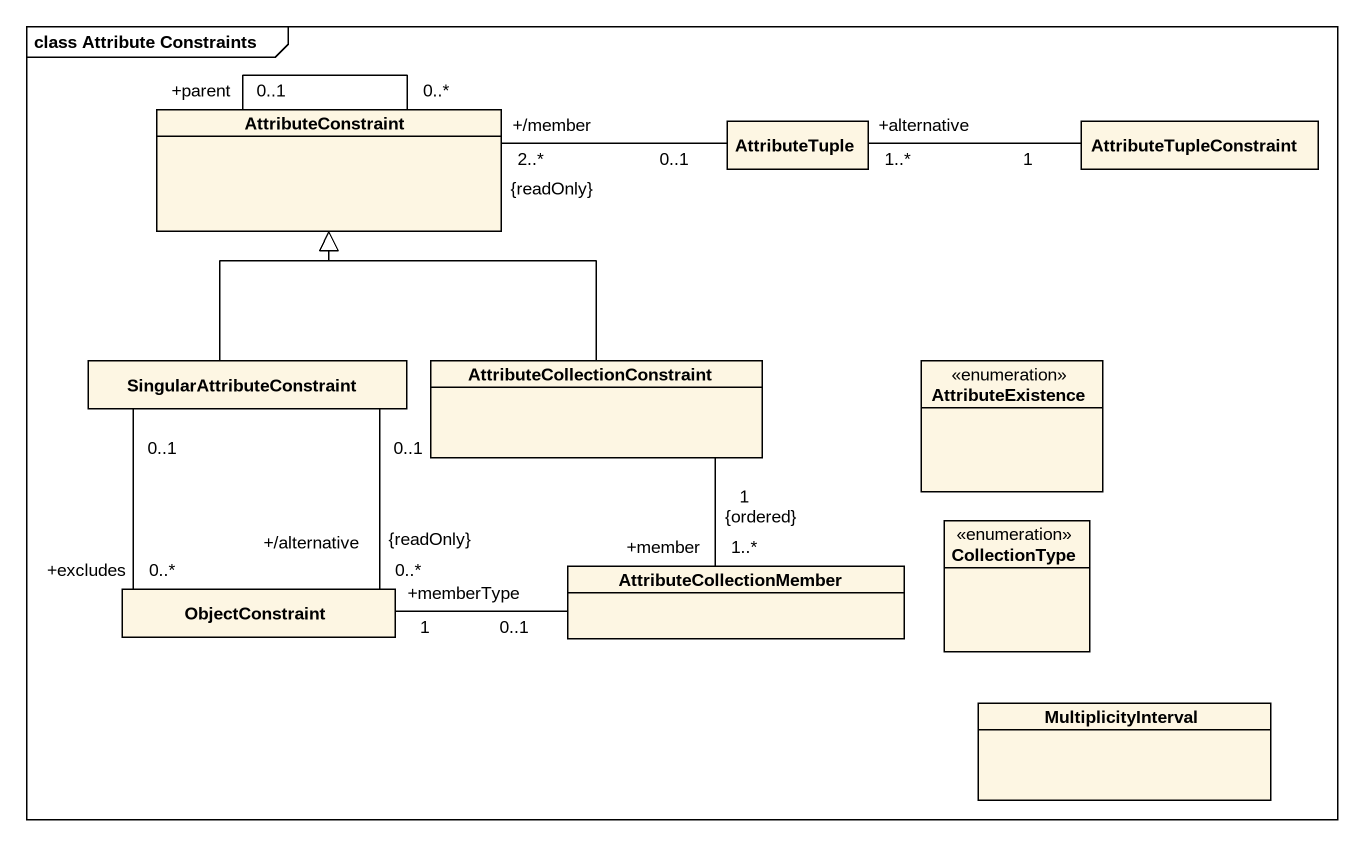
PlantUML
@startuml
mainframe class Attribute Constraints
hide circle
hide empty members
class AttributeConstraint
class AttributeTuple
class AttributeTupleConstraint
class SingularAttributeConstraint
class "AttributeCollectionConstraint" as AttributeCollectionConstrain
enum AttributeExistence
enum CollectionType
class ObjectConstraint
class AttributeCollectionMember
class MultiplicityInterval
AttributeConstraint "0..*" -- "+parent\n0..1" AttributeConstraint
AttributeTuple "0..1" -left- "+/member\n2..*\n{readOnly}" AttributeConstraint
AttributeTupleConstraint "1" -left- "+alternative\n1..*" AttributeTuple
SingularAttributeConstraint -up-|> AttributeConstraint
SingularAttributeConstraint "0..1" -- "+/alternative\n0..*\n{readOnly}" ObjectConstraint
SingularAttributeConstraint "0..1" -- "+excludes\n0..*" ObjectConstraint
AttributeCollectionConstrain -up-|> AttributeConstraint
AttributeCollectionConstrain "1" -- "+member\n1..*\n{ordered}" AttributeCollectionMember
AttributeCollectionMember "0..1" -left- "+memberType\n1" ObjectConstraint
@enduml
